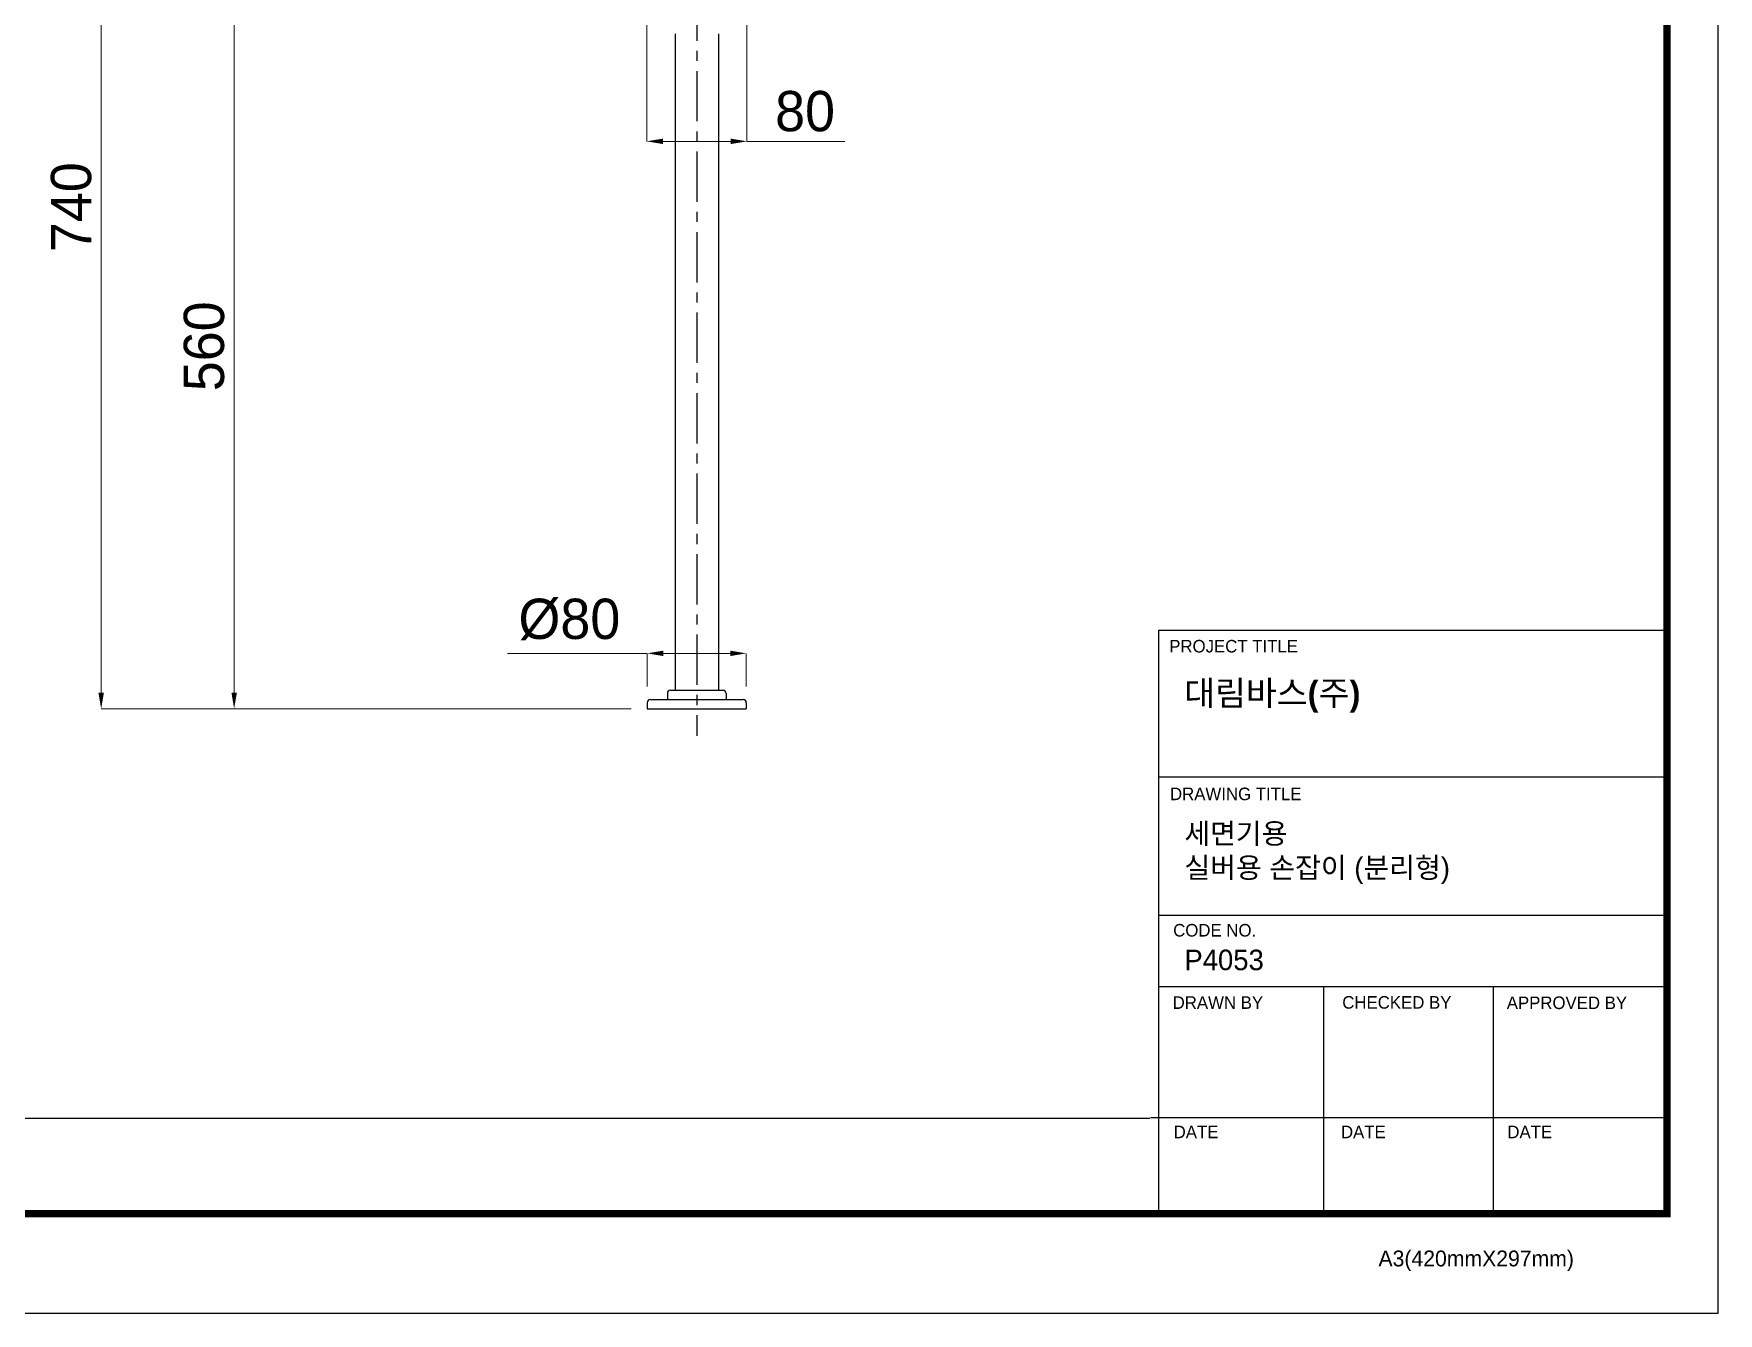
# Model space of a CAD drawing. Extents: x 0 to 790, y 0 to 579.
# Drawn here: x 371.6 to 789.9, y 0 to 317.9 of the extents above; entities that cross this region are included whole.
import ezdxf

# ---------------------------------------------------------------- set-up
doc = ezdxf.new("R2010")
doc.units = 0
doc.header["$LTSCALE"] = 10
doc.header["$MEASUREMENT"] = 0
doc.header["$PDMODE"] = 3
doc.header["$PDSIZE"] = -10
doc.linetypes.add('CENTER', pattern=[2, 1.25, -0.25, 0.25, -0.25])
doc.layers.get('0').update_dxf_attribs({"linetype": 'CONTINUOUS'})
doc.layers.get('DEFPOINTS').update_dxf_attribs({"linetype": 'CONTINUOUS'})
doc.styles.add('Daelim Dimension', font='')
doc.styles.get('Daelim Dimension').set_extended_font_data('나눔고딕')
doc.dimstyles.new('DEFAULT', dxfattribs={"dimscale": 2, "dimtxt": 2, "dimasz": 2, "dimexe": 0, "dimexo": 2, "dimgap": 1, "dimtad": 1, "dimdec": 0, "dimzin": 9, "dimdsep": 46, "dimtxsty": 'Daelim Dimension', "dimcen": 0.5, "dimclrd": 5, "dimclre": 5, "dimclrt": 256, "dimadec": 1, "dimazin": 0, "dimtfac": 1, "dimtdec": 0, "dimtix": 1, "dimtmove": 0, "dimatfit": 3, "dimfxl": 1, "dimtolj": 1, "dimtzin": 1, "dimlwd": 9, "dimlwe": 9, "dimarcsym": 0})

# ---------------------------------------------------------------- blocks, each defined once
blk = doc.blocks.new('*D4')
at = {"color": 5, "lineweight": 9, "transparency": 16777216}
for p, q in [((467.74, 399.42), (388.33, 399.42)), ((388.33, 395.42), (388.33, 154.15)), ((429.3, 150.15), (388.33, 150.15))]:
    blk.add_line(p, q, dxfattribs=at)
at = {"color": 5, "transparency": 16777216}
for points in [[(387.66, 395.42), (389, 395.42), (388.33, 399.42)], [(387.66, 154.15), (389, 154.15), (388.33, 150.15)]]:
    blk.add_solid(points, dxfattribs=at)
at = {"layer": 'DEFPOINTS', "color": 0, "transparency": 16777216}
for p in [(471.74, 399.42), (388.33, 150.15), (433.3, 150.15)]:
    blk.add_point(p, dxfattribs=at)
at = {"color": 7, "transparency": 16777216, "insert": (380.92, 274.78), "char_height": 10, "attachment_point": 5, "rotation": 90, "style": 'Daelim Dimension'}
blk.add_mtext('\\A1;740', dxfattribs=at)
blk = doc.blocks.new('*D5')
at = {"color": 5, "lineweight": 9, "transparency": 16777216}
for p, q in [((467.74, 330.3), (421.35, 330.3)), ((421.35, 326.3), (421.35, 154.15)), ((519.94, 150.15), (421.35, 150.15))]:
    blk.add_line(p, q, dxfattribs=at)
at = {"color": 5, "transparency": 16777216}
for points in [[(420.69, 326.3), (422.02, 326.3), (421.35, 330.3)], [(420.69, 154.15), (422.02, 154.15), (421.35, 150.15)]]:
    blk.add_solid(points, dxfattribs=at)
at = {"layer": 'DEFPOINTS', "color": 0, "transparency": 16777216}
for p in [(471.74, 330.3), (421.35, 150.15), (523.94, 150.15)]:
    blk.add_point(p, dxfattribs=at)
at = {"color": 7, "transparency": 16777216, "insert": (413.91, 240.22), "char_height": 10, "attachment_point": 5, "rotation": 90, "style": 'Daelim Dimension'}
blk.add_mtext('\\A1;560', dxfattribs=at)
blk = doc.blocks.new('*D1')
at = {"color": 5, "lineweight": 9, "transparency": 16777216}
for p, q in [((523.8, 320.92), (523.8, 291.13)), ((548.66, 320.92), (548.66, 291.13)), ((527.8, 291.13), (544.66, 291.13)), ((548.66, 291.13), (572.97, 291.13))]:
    blk.add_line(p, q, dxfattribs=at)
at = {"color": 5, "transparency": 16777216}
for points in [[(527.8, 291.8), (527.8, 290.46), (523.8, 291.13)], [(544.66, 291.8), (544.66, 290.46), (548.66, 291.13)]]:
    blk.add_solid(points, dxfattribs=at)
at = {"layer": 'DEFPOINTS', "color": 0, "transparency": 16777216}
for p in [(523.8, 324.92), (548.66, 324.92), (548.66, 291.13)]:
    blk.add_point(p, dxfattribs=at)
at = {"color": 7, "transparency": 16777216, "insert": (563.11, 298.57), "char_height": 10, "attachment_point": 5, "style": 'Daelim Dimension'}
blk.add_mtext('\\A1;80', dxfattribs=at)
blk = doc.blocks.new('*D8')
at = {"color": 5, "lineweight": 9, "transparency": 16777216}
for p, q in [((523.94, 163.94), (489.23, 163.94)), ((523.94, 155.69), (523.94, 163.94)), ((544.52, 163.94), (527.94, 163.94)), ((548.52, 155.69), (548.52, 163.94))]:
    blk.add_line(p, q, dxfattribs=at)
at = {"color": 5, "transparency": 16777216}
for points in [[(527.94, 164.61), (527.94, 163.27), (523.94, 163.94)], [(544.52, 164.61), (544.52, 163.27), (548.52, 163.94)]]:
    blk.add_solid(points, dxfattribs=at)
at = {"layer": 'DEFPOINTS', "color": 0, "transparency": 16777216}
for p in [(548.52, 163.94), (523.94, 151.69), (548.52, 151.69)]:
    blk.add_point(p, dxfattribs=at)
at = {"color": 7, "transparency": 16777216, "insert": (504.59, 172.33), "char_height": 10, "attachment_point": 5, "style": 'Daelim Dimension'}
blk.add_mtext('\\A1;%%C80', dxfattribs=at)

msp = doc.modelspace()

# ---------------------------------------------------------------- linework, layer by layer
at = {"color": 1, "linetype": 'CENTER'}
msp.add_line((536.23, 348.6), (536.23, 143.49), dxfattribs=at)
for p, q in [((530.85, 317.87), (530.85, 154.76)), ((541.61, 317.87), (541.61, 154.76)), ((523.94, 151.69), (523.94, 150.15)), ((524.71, 152.45), (547.75, 152.45)), ((528.93, 153.99), (528.93, 152.45)), ((529.7, 154.76), (542.76, 154.76)), ((543.53, 153.99), (543.53, 152.45)), ((548.52, 151.69), (548.52, 150.15)), ((523.94, 150.15), (548.52, 150.15))]:
    msp.add_line(p, q)
at = {"color": 5, "ltscale": 40}
for p, q in [((777.1, 169.65), (650.86, 169.65)), ((777.1, 133.17), (650.86, 133.17)), ((777.1, 133.17), (650.86, 133.17)), ((777.1, 98.84), (650.86, 98.84)), ((777.1, 98.84), (650.86, 98.84)), ((777.1, 81.14), (650.86, 81.14)), ((777.1, 81.14), (650.86, 81.14)), ((691.87, 81.14), (691.87, 24.78)), ((733.95, 81.14), (733.95, 24.78)), ((777.1, 48.58), (648.87, 48.58)), ((777.1, 48.58), (651.85, 48.58)), ((777.1, 24.78), (668.91, 24.78))]:
    msp.add_line(p, q, dxfattribs=at)
at = {"color": 5, "ltscale": 0.5}
msp.add_line((650.86, 169.65), (650.86, 24.02), dxfattribs=at)
at = {"color": 5}
msp.add_line((12.7, 48.49), (648.72, 48.49), dxfattribs=at)
at = {"ltscale": 0.5}
msp.add_lwpolyline([(0, 0), (789.88, 0), (789.88, 578.76), (0, 578.76)], close=True, dxfattribs=at)
at = {"color": 5, "linetype": 'ByBlock', "lineweight": 200, "const_width": 1.82}
msp.add_lwpolyline([(12.7, 24.78), (777.1, 24.78), (777.1, 565.32), (12.7, 565.32)], close=True, dxfattribs=at)
for centre, start, end in [((524.71, 151.69), 90, 180), ((529.7, 153.99), 90, 180), ((542.76, 153.99), 0, 90), ((547.75, 151.69), 0, 90)]:
    msp.add_arc(centre, 0.768, start, end)

# ---------------------------------------------------------------- texts
at = {"color": 5, "ltscale": 40, "style": 'Daelim Dimension'}
for s, height, p in [('PROJECT TITLE', 3.1171, (653.54, 164.16)), ('DRAWING TITLE', 3.1171, (653.73, 127.47)), ('CODE NO.', 3.117, (654.52, 93.6)), ('DRAWN BY', 3.117, (654.39, 75.63)), ('CHECKED BY', 3.117, (696.51, 75.68)), ('APPROVED BY', 3.1171, (737.35, 75.58)), ('DATE', 3.117, (654.64, 43.5)), ('DATE', 3.117, (696.18, 43.5)), ('DATE', 3.117, (737.5, 43.5)), ('A3(420mmX297mm)', 3.9341, (705.5, 11.66))]:
    msp.add_text(s, height=height, dxfattribs=at).set_placement(p)
at = {"attachment_point": 1, "style": 'Daelim Dimension'}
for s, insert, char_height, width in [('{\\fPretendard Variable SemiBold|b0|i0|c129|p2;\\C7;대림바스(주)}', (657.24, 157.12), 6.1103, 98.2071), ('세면기용\\P실버용 손잡이 (분리형)', (657.3, 121.76), 5.101, 85.8447), ('P4053', (657.3, 90.34), 5.101, 85.8447)]:
    msp.add_mtext(s, dxfattribs=dict(at, insert=insert, char_height=char_height, width=width))

# ---------------------------------------------------------------- dimensions: what is measured, and where the dimension line sits
for base, p1, p2, text, picture, middle in [((388.33, 150.15), (471.74, 399.42), (433.3, 150.15), '740', '*D4', (388.33, 274.78)), ((421.35, 150.15), (471.74, 330.3), (523.94, 150.15), '560', '*D5', (421.35, 240.22))]:
    dim = msp.add_linear_dim(base=base, p1=p1, p2=p2, angle=90, text=text, dimstyle='DEFAULT', override={"dimtxt": 5, "dimclrd": 5, "dimclre": 5, "dimclrt": 7})
    dim.commit()
    dim.dimension.update_dxf_attribs({"geometry": picture, "text_midpoint": middle, "dimtype": 128})
for base, p1, p2, text, picture, middle in [((548.66, 291.13), (523.8, 324.92), (548.66, 324.92), '80', '*D1', (563.11, 291.13)), ((548.52, 163.94), (523.94, 151.69), (548.52, 151.69), '%%C80', '*D8', (504.59, 163.94))]:
    dim = msp.add_linear_dim(base=base, p1=p1, p2=p2, text=text, dimstyle='DEFAULT', override={"dimtxt": 5, "dimclrd": 5, "dimclre": 5, "dimclrt": 7})
    dim.commit()
    dim.dimension.update_dxf_attribs({"geometry": picture, "text_midpoint": middle, "dimtype": 128})

doc.saveas('drawing.dxf')
